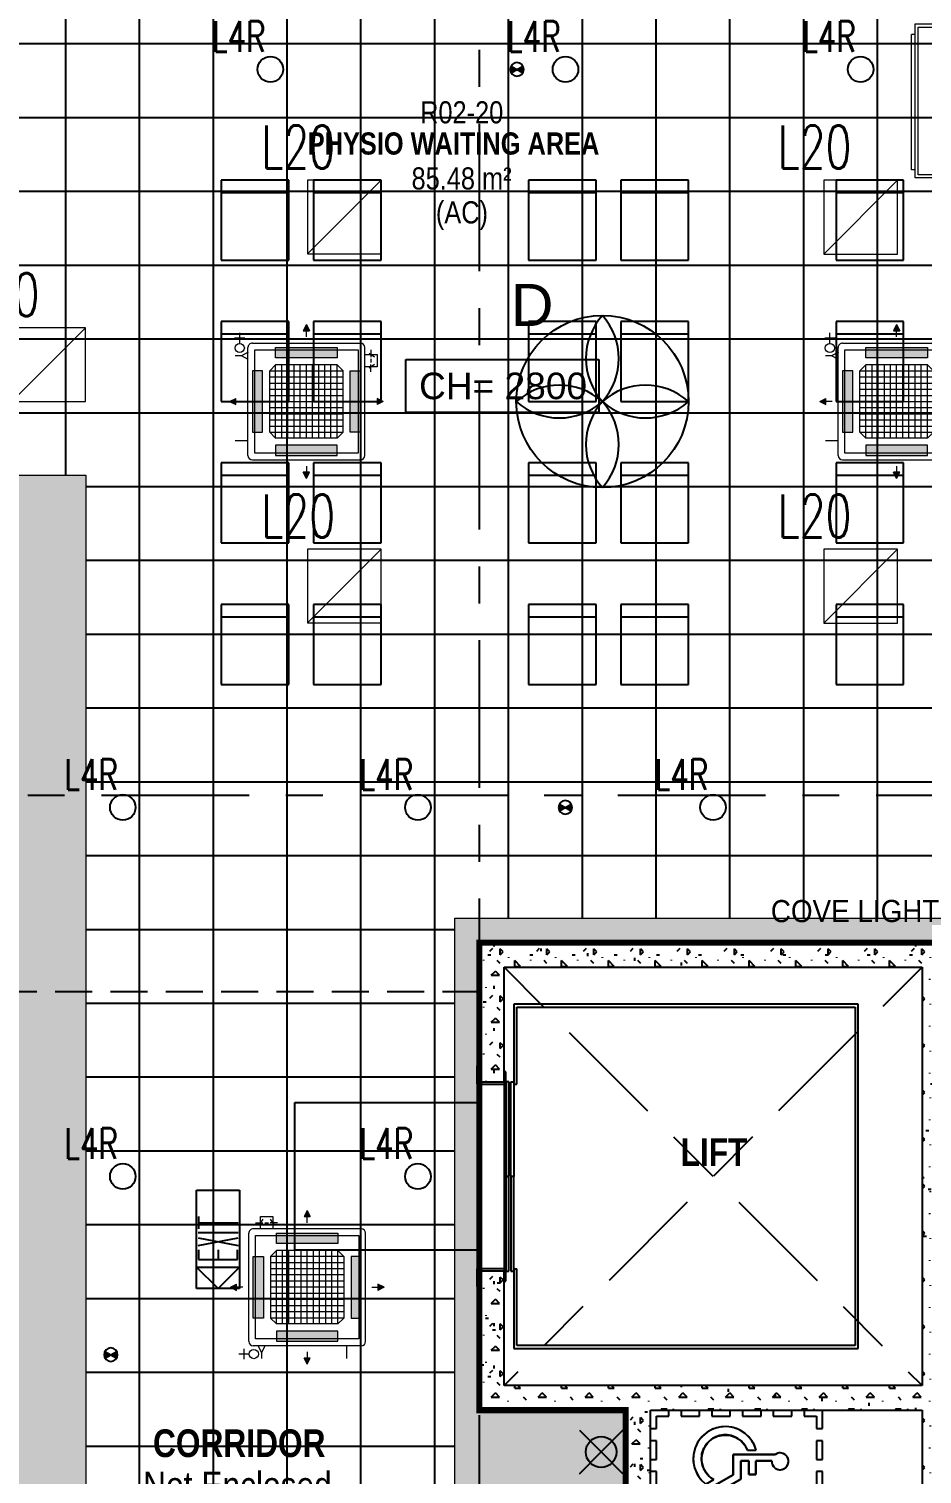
# Model space of a CAD drawing. Header units: millimetres. Extents: x -92759 to 184353, y -15225 to 86714.
# Drawn here: x 75437 to 82701, y 32021 to 43770 of the extents above; entities that cross this region are included whole.
import ezdxf

# ---------------------------------------------------------------- set-up
doc = ezdxf.new("R2010")
doc.units = ezdxf.units.MM
for name, pattern in [('HIDDEN', [0.375, 0.25, -0.125]), ('IDA - Center 2', [1950, 450, -300, 900, -300]), ('IDA - Grid Line', [2100, 1200, -300, 300, -300]), ('IDA - Hidden 2-1', [450, 300, -150])]:
    doc.linetypes.add(name, pattern=pattern)
for name, color, linetype in [('0-1', 9, 'Continuous'), ('0-Motion Sensor', 1, 'Continuous'), ('A-_DETA----_ED', 8, 'Continuous'), ('A-_DETA----_ED-4', 8, 'IDA - Center 2'), ('A-_DOOR----_E', 8, 'Continuous'), ('A-_FLOR----_E', 8, 'Continuous'), ('A-_FURT----_E-1', 8, 'Continuous'), ('A-_GENM----_M', 9, 'Continuous'), ('A-_ROOMNAME_A', 8, 'Continuous'), ('A-_WALL----_E', 8, 'Continuous'), ('A-_WALL----_H-1', 9, 'Continuous'), ('A-PATT-CONC', 8, 'Continuous'), ('E-_LIGT----_E-', 3, 'Continuous'), ('E-FAN----E', 1, 'Continuous'), ('E-legend', 1, 'Continuous'), ('E-LIGHT----E', 1, 'Continuous'), ('HF Text', 7, 'Continuous'), ('M-_SANIFIXR_E', 9, 'Continuous'), ('M-ACMV_FCU', 5, 'Continuous'), ('PDF_M-_ACON----_E-N', 7, 'Continuous')]:
    doc.layers.add(name, color=color, linetype=linetype)
for name, color, linetype, lineweight in [('A--', 134, '500-1-RP', 25), ('HFI 9MM FPB', 94, 'Continuous', 5), ('M-ACMV_CDP', 190, 'DRAIN_PIPE', 25), ('M-ACMV_FCU--PFCU', 86, 'Continuous', 25), ('M-ACMV_FCU-1', 86, 'Continuous', 9), ('M-ACMV_PWR', 1, 'REFRIGERANT', 25), ('M-ACMV_REF_PIPE', 134, '500-1-RP', 25), ('M-ACMV_VCD', 7, 'Continuous', 25)]:
    doc.layers.add(name, color=color, linetype=linetype, lineweight=lineweight)
for name, color, linetype, true_color in [('A-_DETA----_E-1', 7, 'IDA - Hidden 2-1', 0xa5a5a5), ('A-_DETA----_E-4', 9, 'Continuous', 0x808080), ('A-_DETA----_E-6', 7, 'Continuous', 0x969696), ('A-_DETA----_ED-2', 1, 'Continuous', 0xff0000), ('E-_LIGT----_E', 1, 'Continuous', 0xff0000), ('S-_ANOTGRID_E-1', 9, 'IDA - Grid Line', 0x808080)]:
    doc.layers.add(name, color=color, linetype=linetype, true_color=true_color)
doc.styles.add('Arial', font='arial.ttf')
doc.styles.add('Arial Narrow_2', font='ARIALN.TTF', dxfattribs={"height": 225})
doc.styles.add('Arial Narrow_3', font='ARIALN.TTF', dxfattribs={"height": 180})
doc.styles.add('Arial Narrow_B_1', font='ARIALNB.TTF', dxfattribs={"height": 300})
doc.styles.add('Arial Narrow_B_2', font='ARIALNB.TTF', dxfattribs={"height": 180})
doc.styles.add('Arial_4', font='arial.ttf', dxfattribs={"height": 1.8})
doc.styles.add('Simplex', font='simplex_.ttf', dxfattribs={"width": 0.7, "height": 450})
doc.styles.get("Standard").update_dxf_attribs({"font": 'arial.ttf'})
doc.linetypes.add('500-1-RP', pattern='A,0.75,-0.5,0.75,-0.5,0.75,-0.5,0.75,-1.7,["RP",Standard,S=1,R=0,X=-1,Y=-0.5],-1.7', length=7.9)
doc.linetypes.add('DRAIN_PIPE', pattern='A,0.5,-0.2,["D",Standard,S=0.1,R=0,X=-0.1,Y=-0.05],-0.25', length=0.95)
doc.linetypes.add('REFRIGERANT', pattern='A,15,-5.08,["R",Standard,S=2.54,R=0,X=-2.54,Y=-1.27],-5.08', length=25.16)
pattern_1 = [(0, (-11670.95, 40338.3), (381, 381), [47.625, -333.375]), (90, (-11670.95, 40338.3), (-381, 381), [47.625, -333.375]), (135, (-11623.33, 40338.3), (-381.0004, 3e-14), [67.352, -471.463]), (0, (-11623.33, 40552.6), (381, 381), [47.625, -333.375]), (45, (-11599.5, 40528.8), (0, 381.0004), [33.676, -505.139]), (135, (-11599.5, 40528.8), (-381.0004, 3e-14), [33.676, -505.139]), (0, (-11480.45, 40647.85), (381, 381), [67.352, -313.648]), (45, (-11480.45, 40647.85), (0, 381.0004), [47.625, -491.19]), (135, (-11413.1, 40647.85), (-381.0004, 3e-14), [47.625, -491.19]), (90, (-11409, 40433.54), (-381, 381), [47.625, -333.375]), (45, (-11409, 40433.54), (0, 381.0004), [33.676, -505.139]), (135, (-11385.2, 40457.35), (-381.0004, 3e-14), [33.676, -505.139]), (0, (-11623.33, 40433.54), (381, 381), [23.812, -319.087]), (0, (-11337.58, 40528.8), (381, 381), [23.812, -319.087]), (90, (-11456.64, 40576.4), (-381, 381), [23.812, -319.087]), (135, (-11409, 40362.1), (-381.0004, 3e-14), [33.676, -505.139]), (135, (-11575.7, 40624.04), (-381.0004, 3e-14), [33.676, -505.139]), (45, (-11492.36, 40463.3), (0, 381.0004), [33.676, -505.139]), (90, (-11540, 40385.9), (-381, 381), [5.953, -375.047]), (90, (-11522.12, 40546.65), (-381, 381), [5.953, -375.047]), (90, (-11343.53, 40612.13), (-381, 381), [5.953, -375.047]), (90, (-11337.58, 40409.73), (-381, 381), [5.953, -375.047])]

# ---------------------------------------------------------------- blocks, each defined once
blk = doc.blocks.new('IDA - Elevator Door - 1500L X 2100H - 2HR-7473097-BLK8_RHH_2ND STOREY PLAN')
at = {"layer": 'A-_DOOR----_E'}
for p, q in [((1400, 2980), (-1400, 2980)), ((-1400, 2980), (-1400, 180)), ((-1375, 205), (-1375, 2955)), ((-1375, 2955), (1375, 2955)), ((1375, 2955), (1375, 205)), ((1400, 180), (1400, 2980)), ((-1400, 180), (-750, 180)), ((-750, 205), (-1375, 205)), ((-770, 155), (-770, 180)), ((-770, 180), (0, 180)), ((0, 155), (-770, 155)), ((-2, 140), (-770, 140)), ((-770, 140), (-770, 115)), ((-750, 180), (-750, 205)), ((-2, 115), (-2, 140)), ((770, 180), (0, 180)), ((0, 180), (0, 155)), ((0, 155), (770, 155)), ((770, 140), (2, 140)), ((2, 140), (2, 115)), ((750, 180), (750, 205)), ((1375, 205), (750, 205)), ((750, 180), (1400, 180)), ((770, 155), (770, 180)), ((770, 115), (770, 140)), ((-770, 115), (-850, 115)), ((-850, 115), (-850, 105)), ((-750, 105), (-850, 105)), ((-850, 105), (-850, 100)), ((-770, 115), (-2, 115)), ((-750, -115), (-750, 105)), ((-750, 100), (750, 100)), ((2, 115), (-2, 115)), ((2, 115), (770, 115)), ((850, 105), (750, 105)), ((750, 105), (750, -115)), ((850, 115), (770, 115)), ((850, 105), (850, 115)), ((850, 100), (850, 105)), ((-900, -100), (-900, -115)), ((900, -115), (900, -100)), ((-895, -120), (-755, -120)), ((755, -120), (895, -120))]:
    blk.add_line(p, q, dxfattribs=at)
for centre, start, end in [((-895, -115), 180, 270), ((-755, -115), 270, 360), ((755, -115), 180, 270), ((895, -115), 270, 360)]:
    blk.add_arc(centre, 5, start, end, dxfattribs=at)
blk = doc.blocks.new('IDA - Exit Sign - IDA - Exit Sign - Both Side - Left-7572730-BLK8_RHH_2ND STOREY PLAN')
at = {"layer": 'A-_DETA----_ED-2'}
for p, q in [((-164, -115), (-164, -433)), ((-84, -115), (-164, -115)), ((-49, -113), (14, -438)), ((14, -113), (-49, -438)), ((55, -113), (55, -438)), ((185, -115), (85, -115)), ((135, -115), (135, -438)), ((-84, -275), (-164, -275)), ((-164, -433), (-84, -433))]:
    blk.add_line(p, q, dxfattribs=at)
at = {"layer": 'E-_LIGT----_E'}
for p, q in [((-400, -275), (-225, -100)), ((-400, -450), (-400, -100)), ((-400, -100), (400, -100)), ((-225, -100), (-225, -450)), ((400, -100), (400, -450)), ((-225, -450), (-400, -275)), ((400, -450), (-400, -450))]:
    blk.add_line(p, q, dxfattribs=at)
blk = doc.blocks.new('IDA - PWD - IDA - PWD-7851715-BLK8_RHH_2ND STOREY PLAN')
at = {"layer": 'A-_GENM----_M'}
for p, q in [((150, 1400), (0, 1400)), ((150, 1400), (0, 1400)), ((50, 1350), (150, 1350)), ((50, 1250), (50, 1350)), ((50, 1350), (150, 1350)), ((50, 1250), (50, 1350)), ((150, 1350), (150, 1400)), ((150, 1350), (150, 1400)), ((250, 1400), (250, 1350)), ((400, 1400), (250, 1400)), ((400, 1400), (250, 1400)), ((250, 1400), (250, 1350)), ((250, 1350), (400, 1350)), ((250, 1350), (400, 1350)), ((400, 1350), (400, 1400)), ((400, 1350), (400, 1400)), ((500, 1400), (500, 1350)), ((650, 1400), (500, 1400)), ((650, 1400), (500, 1400)), ((500, 1400), (500, 1350)), ((500, 1350), (650, 1350)), ((500, 1350), (650, 1350)), ((650, 1350), (650, 1400)), ((650, 1350), (650, 1400)), ((750, 1400), (750, 1350)), ((900, 1400), (750, 1400)), ((900, 1400), (750, 1400)), ((750, 1400), (750, 1350)), ((750, 1350), (850, 1350)), ((750, 1350), (850, 1350)), ((850, 1350), (850, 1250)), ((850, 1350), (850, 1250)), ((900, 1250), (900, 1400)), ((900, 1250), (900, 1400)), ((0, 1250), (50, 1250)), ((0, 1250), (50, 1250)), ((850, 1250), (900, 1250)), ((850, 1250), (900, 1250)), ((50, 1150), (0, 1150)), ((50, 1150), (0, 1150)), ((50, 1000), (50, 1150)), ((50, 1000), (50, 1150)), ((850, 1150), (850, 1000)), ((900, 1150), (850, 1150)), ((900, 1150), (850, 1150)), ((850, 1150), (850, 1000)), ((900, 1000), (900, 1150)), ((900, 1000), (900, 1150)), ((0, 1000), (50, 1000)), ((0, 1000), (50, 1000)), ((360, 673), (360, 1017)), ((360, 1017), (360, 673)), ((413, 987), (413, 858)), ((413, 858), (413, 987)), ((850, 1000), (900, 1000)), ((850, 1000), (900, 1000)), ((50, 900), (0, 900)), ((50, 900), (0, 900)), ((50, 750), (50, 900)), ((50, 750), (50, 900)), ((324, 790), (324, 861)), ((324, 790), (324, 861)), ((413, 858), (524, 858)), ((524, 858), (413, 858)), ((524, 858), (524, 802)), ((524, 802), (524, 858)), ((850, 900), (850, 750)), ((900, 900), (850, 900)), ((900, 900), (850, 900)), ((850, 900), (850, 750)), ((900, 750), (900, 900)), ((900, 750), (900, 900)), ((0, 750), (50, 750)), ((0, 750), (50, 750)), ((413, 802), (413, 735)), ((524, 802), (413, 802)), ((413, 735), (413, 802)), ((413, 802), (524, 802)), ((413, 735), (561, 735)), ((561, 735), (413, 735)), ((561, 735), (680, 528)), ((680, 528), (561, 735)), ((850, 750), (900, 750)), ((850, 750), (900, 750)), ((50, 650), (0, 650)), ((50, 650), (0, 650)), ((50, 500), (50, 650)), ((50, 500), (50, 650)), ((525, 673), (360, 673)), ((360, 673), (525, 673)), ((657, 445), (525, 673)), ((525, 673), (657, 445)), ((850, 650), (850, 500)), ((900, 650), (850, 650)), ((900, 650), (850, 650)), ((850, 650), (850, 500)), ((900, 500), (900, 650)), ((900, 500), (900, 650)), ((0, 500), (50, 500)), ((0, 500), (50, 500)), ((602, 451), (565, 516)), ((602, 451), (565, 516)), ((750, 499), (657, 445)), ((657, 445), (750, 499)), ((680, 528), (720, 552)), ((720, 552), (680, 528)), ((720, 552), (750, 499)), ((750, 499), (720, 552)), ((850, 500), (900, 500)), ((850, 500), (900, 500)), ((50, 400), (0, 400)), ((50, 400), (0, 400)), ((50, 250), (50, 400)), ((50, 250), (50, 400)), ((850, 400), (850, 250)), ((900, 400), (850, 400)), ((900, 400), (850, 400)), ((850, 400), (850, 250)), ((900, 250), (900, 400)), ((900, 250), (900, 400)), ((0, 250), (50, 250)), ((0, 250), (50, 250)), ((850, 250), (900, 250)), ((850, 250), (900, 250)), ((50, 150), (0, 150)), ((50, 150), (0, 150)), ((50, 50), (50, 150)), ((50, 50), (50, 150)), ((850, 150), (850, 50)), ((900, 150), (850, 150)), ((900, 150), (850, 150)), ((850, 150), (850, 50)), ((900, 0), (900, 150)), ((900, 0), (900, 150)), ((150, 50), (50, 50)), ((150, 50), (50, 50)), ((150, 0), (150, 50)), ((150, 0), (150, 50)), ((250, 50), (250, 0)), ((400, 50), (250, 50)), ((400, 50), (250, 50)), ((250, 50), (250, 0)), ((400, 0), (400, 50)), ((400, 0), (400, 50)), ((500, 50), (500, 0)), ((650, 50), (500, 50)), ((650, 50), (500, 50)), ((500, 50), (500, 0)), ((650, 0), (650, 50)), ((650, 0), (650, 50)), ((750, 50), (750, 0)), ((850, 50), (750, 50)), ((850, 50), (750, 50)), ((750, 50), (750, 0))]:
    blk.add_line(p, q, dxfattribs=at)
at = {"layer": 'A-_GENM----_M', "flags": 128}
for points in [[(413, 987), (431, 989), (447, 995), (461, 1004), (473, 1017), (480, 1033), (484, 1050), (483, 1067), (478, 1084), (469, 1098), (456, 1110), (441, 1119), (424, 1123), (407, 1123), (390, 1118), (375, 1110), (363, 1098), (354, 1083), (349, 1066), (348, 1049), (352, 1032), (360, 1017)], [(324, 861), (273, 841), (228, 810), (190, 771), (161, 724), (142, 673), (134, 619), (138, 564), (153, 511), (179, 463), (214, 421), (258, 387), (307, 364), (360, 351), (415, 349), (469, 359), (520, 380), (565, 411), (602, 451)], [(565, 516), (536, 476), (497, 445), (452, 424), (404, 416), (354, 420), (308, 436), (267, 464), (234, 501), (212, 545), (202, 594), (204, 643), (219, 690), (245, 732), (281, 766), (324, 790)]]:
    blk.add_lwpolyline(points, dxfattribs=at)
at = {"layer": 'A-_GENM----_M'}
for centre, major_axis, start_param, end_param in [((416, 1055), (68.2, 0), 4.672182, 10.027112), ((395, 610), (261, 0), 1.844878, 5.631019), ((395, 610), (194, 0), 1.943578, 5.780313)]:
    blk.add_ellipse(centre, major_axis=major_axis, ratio=1, start_param=start_param, end_param=end_param, dxfattribs=at)
blk = doc.blocks.new('IDA- Fire Extinguisher1 - 3kg AB-8814941-BLK8_RHH_2ND STOREY PLAN')
at = {"layer": 'A-_DETA----_ED-2'}
for p in [(-227, 377), (127, 377), (-227, 23), (127, 23)]:
    blk.add_line(p, (-50, 200), dxfattribs=at)
blk.add_circle((-50, 200), 125, dxfattribs=at)
blk = doc.blocks.new('IDA - 2D Void - Line Type_IDA - Center 2-8742189-BLK8_RHH_2ND STOREY PLAN')
at = {"layer": 'A-_DETA----_ED-4'}
for p, q in [((3400, 3400), (0, 0)), ((0, 3400), (3400, 0))]:
    blk.add_line(p, q, dxfattribs=at)
blk = doc.blocks.new('1599_FURN_RHH_BLK8 _NEW__2ND STY_dwg-10261561-BLK8_RHH_2ND STOREY PLAN')
at = {"layer": 'A-_DETA----_E-6'}
for p, q in [((-13299.8, -36800.1), (-13299.8, -37450.1)), ((-12749.8, -36800.1), (-13299.8, -36800.1)), ((-12749.8, -37450.1), (-12749.8, -36800.1)), ((-12549.8, -36800.1), (-12549.8, -37450.1)), ((-11999.8, -36800.1), (-12549.8, -36800.1)), ((-11999.8, -37450.1), (-11999.8, -36800.1)), ((-10799.8, -36800.1), (-10799.8, -37450.1)), ((-10249.8, -36800.1), (-10799.8, -36800.1)), ((-10249.8, -37450.1), (-10249.8, -36800.1)), ((-10049.8, -36800.1), (-10049.8, -37450.1)), ((-9499.8, -36800.1), (-10049.8, -36800.1)), ((-9499.8, -37450.1), (-9499.8, -36800.1)), ((-8299.8, -36800.1), (-8299.8, -37450.1)), ((-7749.8, -36800.1), (-8299.8, -36800.1)), ((-7749.8, -37450.1), (-7749.8, -36800.1)), ((-13299.8, -36900.1), (-12749.8, -36900.1)), ((-12549.8, -36900.1), (-11999.8, -36900.1)), ((-10799.8, -36900.1), (-10249.8, -36900.1)), ((-10049.8, -36900.1), (-9499.8, -36900.1)), ((-8299.8, -36900.1), (-7749.8, -36900.1)), ((-13299.8, -37450.1), (-12749.8, -37450.1)), ((-12549.8, -37450.1), (-11999.8, -37450.1)), ((-10799.8, -37450.1), (-10249.8, -37450.1)), ((-10049.8, -37450.1), (-9499.8, -37450.1)), ((-8299.8, -37450.1), (-7749.8, -37450.1)), ((-13299.8, -37950.1), (-13299.8, -38600.1)), ((-12749.8, -37950.1), (-13299.8, -37950.1)), ((-13299.8, -38050.1), (-12749.8, -38050.1)), ((-12749.8, -38600.1), (-12749.8, -37950.1)), ((-12549.8, -37950.1), (-12549.8, -38600.1)), ((-11999.8, -37950.1), (-12549.8, -37950.1)), ((-12549.8, -38050.1), (-11999.8, -38050.1)), ((-11999.8, -38600.1), (-11999.8, -37950.1)), ((-10799.8, -37950.1), (-10799.8, -38600.1)), ((-10249.8, -37950.1), (-10799.8, -37950.1)), ((-10799.8, -38050.1), (-10249.8, -38050.1)), ((-10249.8, -38600.1), (-10249.8, -37950.1)), ((-10049.8, -37950.1), (-10049.8, -38600.1)), ((-9499.8, -37950.1), (-10049.8, -37950.1)), ((-10049.8, -38050.1), (-9499.8, -38050.1)), ((-9499.8, -38600.1), (-9499.8, -37950.1)), ((-8299.8, -37950.1), (-8299.8, -38600.1)), ((-7749.8, -37950.1), (-8299.8, -37950.1)), ((-8299.8, -38050.1), (-7749.8, -38050.1)), ((-7749.8, -38600.1), (-7749.8, -37950.1)), ((-13299.8, -38600.1), (-12749.8, -38600.1)), ((-12549.8, -38600.1), (-11999.8, -38600.1)), ((-10799.8, -38600.1), (-10249.8, -38600.1)), ((-10049.8, -38600.1), (-9499.8, -38600.1)), ((-8299.8, -38600.1), (-7749.8, -38600.1)), ((-13299.8, -39100.1), (-13299.8, -39750.1)), ((-12749.8, -39100.1), (-13299.8, -39100.1)), ((-12749.8, -39750.1), (-12749.8, -39100.1)), ((-12549.8, -39100.1), (-12549.8, -39750.1)), ((-11999.8, -39100.1), (-12549.8, -39100.1)), ((-11999.8, -39750.1), (-11999.8, -39100.1)), ((-10799.8, -39100.1), (-10799.8, -39750.1)), ((-10249.8, -39100.1), (-10799.8, -39100.1)), ((-10249.8, -39750.1), (-10249.8, -39100.1)), ((-10049.8, -39100.1), (-10049.8, -39750.1)), ((-9499.8, -39100.1), (-10049.8, -39100.1)), ((-9499.8, -39750.1), (-9499.8, -39100.1)), ((-8299.8, -39100.1), (-8299.8, -39750.1)), ((-7749.8, -39100.1), (-8299.8, -39100.1)), ((-7749.8, -39750.1), (-7749.8, -39100.1)), ((-13299.8, -39200.1), (-12749.8, -39200.1)), ((-12549.8, -39200.1), (-11999.8, -39200.1)), ((-10799.8, -39200.1), (-10249.8, -39200.1)), ((-10049.8, -39200.1), (-9499.8, -39200.1)), ((-8299.8, -39200.1), (-7749.8, -39200.1)), ((-13299.8, -39750.1), (-12749.8, -39750.1)), ((-12549.8, -39750.1), (-11999.8, -39750.1)), ((-10799.8, -39750.1), (-10249.8, -39750.1)), ((-10049.8, -39750.1), (-9499.8, -39750.1)), ((-8299.8, -39750.1), (-7749.8, -39750.1)), ((-13299.8, -40250.1), (-13299.8, -40900.1)), ((-12749.8, -40250.1), (-13299.8, -40250.1)), ((-12749.8, -40900.1), (-12749.8, -40250.1)), ((-12549.8, -40250.1), (-12549.8, -40900.1)), ((-11999.8, -40250.1), (-12549.8, -40250.1)), ((-11999.8, -40900.1), (-11999.8, -40250.1)), ((-10799.8, -40250.1), (-10799.8, -40900.1)), ((-10249.8, -40250.1), (-10799.8, -40250.1)), ((-10249.8, -40900.1), (-10249.8, -40250.1)), ((-10049.8, -40250.1), (-10049.8, -40900.1)), ((-9499.8, -40250.1), (-10049.8, -40250.1)), ((-9499.8, -40900.1), (-9499.8, -40250.1)), ((-8299.8, -40250.1), (-8299.8, -40900.1)), ((-7749.8, -40250.1), (-8299.8, -40250.1)), ((-7749.8, -40900.1), (-7749.8, -40250.1)), ((-13299.8, -40350.1), (-12749.8, -40350.1)), ((-12549.8, -40350.1), (-11999.8, -40350.1)), ((-10799.8, -40350.1), (-10249.8, -40350.1)), ((-10049.8, -40350.1), (-9499.8, -40350.1)), ((-8299.8, -40350.1), (-7749.8, -40350.1)), ((-13299.8, -40900.1), (-12749.8, -40900.1)), ((-12549.8, -40900.1), (-11999.8, -40900.1)), ((-10799.8, -40900.1), (-10249.8, -40900.1)), ((-10049.8, -40900.1), (-9499.8, -40900.1)), ((-8299.8, -40900.1), (-7749.8, -40900.1))]:
    blk.add_line(p, q, dxfattribs=at)
blk = doc.blocks.new('A$C3019c3af')
at = {"layer": 'A-_WALL----_H-1'}
h = blk.add_hatch(dxfattribs=at)
h.set_pattern_fill('FP_9', color=256, style=0, pattern_type=2)
h.set_pattern_definition(pattern_1)
h.paths.add_polyline_path([(-3600, 3400), (200, 3400), (200, 3600), (-3600, 3600)])
h = blk.add_hatch(dxfattribs=at)
h.set_pattern_fill('FP_9', color=256, style=0, pattern_type=2)
h.set_pattern_definition(pattern_1)
h.paths.add_polyline_path([(-3400, 0), (-3400, 930), (-3600, 930), (-3600, 0), (-3500, 0)])
h.paths.add_polyline_path([(-3400, 2470), (-3400, 3400), (-3600, 3400), (-3600, 2470), (-3500, 2470)])
h = blk.add_hatch(dxfattribs=at)
h.set_pattern_fill('FP_9', color=256, style=0, pattern_type=2)
h.set_pattern_definition(pattern_1)
h.paths.add_polyline_path([(0, -200), (200, -200), (200, 3400), (0, 3400), (0, 0)])
h = blk.add_hatch(dxfattribs=at)
h.set_pattern_fill('FP_9', color=256, style=0, pattern_type=2)
h.set_pattern_definition(pattern_1)
h.paths.add_polyline_path([(0, -200), (0, 0), (-3600, 0), (-3600, -200), (-997.2, -200)])
h = blk.add_hatch(dxfattribs=at)
h.set_pattern_fill('FP_9', color=256, style=0, pattern_type=2)
h.set_pattern_definition(pattern_1)
h.paths.add_polyline_path([(-2410, -5100), (-2210, -5100), (-2210, -5000), (-2410, -5000)])
h.paths.add_polyline_path([(-2210, -3400), (-2210, -200), (-2410, -200), (-2410, -3400), (-2310, -3400)])
h = blk.add_hatch(dxfattribs=at)
h.set_pattern_fill('FP_9', color=256, style=0, pattern_type=2)
h.set_pattern_definition(pattern_1)
h.paths.add_polyline_path([(191.7, -720), (200, -720), (200, -200), (0, -200), (0, -720)])
h = blk.add_hatch(dxfattribs=at)
h.set_pattern_fill('FP_9', color=256, style=0, pattern_type=2)
h.set_pattern_definition(pattern_1)
h.paths.add_polyline_path([(7400, -920), (7400, -720), (0, -720), (0, -920), (7324.6, -920)])
at = {"layer": 'A-_DETA----_E-1'}
blk.add_line((-3600, 3200), (-7500, 3200), dxfattribs=at)
at = {"layer": 'A-_DETA----_E-4'}
for p, q in [((-5100, 1100), (-5100, 2300)), ((-5100, 2300), (-3600, 2300)), ((-3600, 2300), (-3600, 1100)), ((-3600, 1100), (-5100, 1100))]:
    blk.add_line(p, q, dxfattribs=at)
at = {"layer": 'A-_FLOR----_E'}
blk.add_line((-3600, 950), (-3600, 2450), dxfattribs=at)
at = {"layer": 'A-_WALL----_E'}
for p, q in [((200, 3600), (-3600, 3600)), ((-3600, 3600), (-3600, 2470)), ((-3400, 3400), (0, 3400)), ((-3400, 2470), (-3400, 3400)), ((0, 3400), (0, 0)), ((-3600, 2470), (-3400, 2470)), ((-3600, 950), (-3600, 2450)), ((-3400, 2450), (-3400, 950)), ((-3400, 930), (-3600, 930)), ((-3600, 930), (-3600, -200)), ((-3400, 0), (-3400, 930)), ((0, 0), (-3400, 0)), ((-3600, -200), (-2410, -200)), ((-2410, -200), (-2410, -3400)), ((-2210, -200), (0, -200)), ((-2210, -3400), (-2210, -200)), ((0, -200), (0, -920))]:
    blk.add_line(p, q, dxfattribs=at)
at = {"layer": 'S-_ANOTGRID_E-1'}
for p, q in [((-3600, -20341.4), (-3600, 52351.8)), ((-38173.1, 4800), (13784.7, 4800))]:
    blk.add_line(p, q, dxfattribs=at)
at = {"layer": 'A-_DETA----_ED'}
blk.add_blockref('IDA - 2D Void - Line Type_IDA - Center 2-8742189-BLK8_RHH_2ND STOREY PLAN', (-3400, 0), dxfattribs=at)
at = {"layer": 'A-_DOOR----_E', "rotation": 270}
blk.add_blockref('IDA - Elevator Door - 1500L X 2100H - 2HR-7473097-BLK8_RHH_2ND STOREY PLAN', (-3500, 1700), dxfattribs=at)
at = {"layer": 'A-_FURT----_E-1'}
for name, p, rotation in [('IDA - Exit Sign - IDA - Exit Sign - Both Side - Left-7572730-BLK8_RHH_2ND STOREY PLAN', (-6000, 1188.3), 89.9999999999976), ('IDA- Fire Extinguisher1 - 3kg AB-8814941-BLK8_RHH_2ND STOREY PLAN', (-2410, -490), 89.99999999999915)]:
    blk.add_blockref(name, p, dxfattribs=dict(at, rotation=rotation))
at = {"layer": 'A-_GENM----_M', "rotation": 269.9999999999997}
blk.add_blockref('IDA - PWD - IDA - PWD-7851715-BLK8_RHH_2ND STOREY PLAN', (-2210, -200), dxfattribs=at)
at = {"layer": 'M-_SANIFIXR_E'}
blk.add_blockref('1599_FURN_RHH_BLK8 _NEW__2ND STY_dwg-10261561-BLK8_RHH_2ND STOREY PLAN', (7599.8, 46600.1), dxfattribs=at)
at = {"layer": 'A-_ROOMNAME_A', "attachment_point": 1}
for s, insert, char_height, width, style in [('R02-20', (-4082.1, 10440.9), 180, 853.797, 'Arial Narrow_2'), ('PHYSIO WAITING AREA', (-4995.6, 10187.4), 180, 3066.455, 'Arial Narrow_B_1'), ('85.48 m²', (-4151.8, 9903.4), 180, 1022.152, 'Arial Narrow_2'), ('(AC)', (-3953.8, 9627.7), 180, 541.139, 'Arial Narrow_2'), ('LIFT', (-1964.1, 2011), 225, 661.392, 'Arial Narrow_B_2'), ('CORRIDOR', (-6254.6, -356.3), 225, 1707.594, 'Arial Narrow_B_2'), ('Not Enclosed', (-6334.1, -700.4), 225, 1899.999, 'Arial Narrow_3')]:
    blk.add_mtext(s, dxfattribs=dict(at, insert=insert, char_height=char_height, width=width, style=style))
blk = doc.blocks.new('RCP_B8L2')
at = {"layer": 'A-PATT-CONC'}
h = blk.add_hatch(dxfattribs=at)
h.set_pattern_fill('ANSI37', color=256, scale=189, angle=45)
h.set_pattern_definition([(90, (-367718.07, -175977.3), (-600.075, 0), []), (180, (-367718.07, -175977.3), (-6e-14, -600.075), [])])
h.paths.add_polyline_path([(-376718.1, -196977.3), (-373718.1, -196977.3), (-373718.1, -187977.3), (-373718.1, -187977.3), (-373718.1, -183777.3), (-367718.1, -183777.3), (-367718.1, -175977.3), (-399518.1, -175977.3), (-399518.1, -180177.3), (-376718.1, -180177.3)])
at = {"layer": 'HFI 9MM FPB'}
h = blk.add_hatch(dxfattribs=at)
h.set_pattern_fill('ANSI33', color=256, scale=50)
h.set_pattern_definition([(45, (-381589.02, -647239), (-224.5064, 224.5064), []), (45, (-381364.5, -647239), (-224.5064, 224.5064), [158.75, -79.375])])
h.paths.add_polyline_path([(-397818.1, -145727.3), (-400118.1, -145727.3), (-400118.1, -175677.3), (-397818.1, -175677.3), (-397818.1, -149677.3), (-369818.1, -149677.3), (-369818.1, -175677.3), (-400118.1, -175677.3), (-400118.1, -180477.3), (-377418.1, -180477.3), (-377418.1, -194177.3), (-377868.1, -194177.3), (-377868.1, -197377.3), (-373818.1, -197377.3), (-373818.1, -196977.3), (-373218.1, -196977.3), (-373218.1, -197377.3), (-372328.1, -197377.3), (-372328.1, -187777.3), (-373518.1, -187777.3), (-373518.1, -183977.3), (-369718.1, -183977.3), (-369718.1, -184377.3), (-367302.1, -184377.3), (-367302.1, -183227.3), (-367418.1, -183227.3), (-367418.1, -174577.3), (-365018.1, -174577.3), (-365018.1, -174045.3), (-364918.1, -174045.3), (-364918.1, -173009.3), (-365018.1, -173009.3), (-365018.1, -172877.3), (-367418.1, -172877.3), (-367418.1, -161227.3), (-365818.1, -161227.3), (-365818.1, -161927.3), (-362518.1, -161927.3), (-362518.1, -160193), (-362518.1, -159277.3), (-362718.1, -159277.3), (-362718.1, -157677.3), (-364168.1, -157677.3), (-364168.1, -158127.3), (-364455.6, -158127.3), (-365318.1, -158127.3), (-365318.1, -158827.3), (-366818.1, -158827.3), (-366818.1, -159277.3), (-367418.1, -159277.3), (-367418.1, -145307.3), (-369018.1, -145307.3), (-369018.1, -145557.3), (-369818.1, -145557.3), (-369818.1, -147877.3), (-377418.1, -147877.3), (-377418.1, -145557.7), (-379668.1, -145557.7), (-379668.1, -147877.3), (-394868.1, -147877.3), (-394868.1, -146527.3), (-397818.1, -146527.3)])
h.paths.add_polyline_path([(-399868.1, -146002.3), (-398068.1, -146002.3), (-398068.1, -175402.3), (-399868.1, -175402.3)], flags=16)
h.paths.add_polyline_path([(-379218.1, -147877.3), (-379218.1, -146077.3), (-378018.1, -146077.3), (-378018.1, -147877.3), (-369818.1, -147877.3), (-369818.1, -149677.3), (-397818.1, -149677.3), (-397818.1, -147877.3), (-397818.1, -146677.3), (-396618.1, -146677.3), (-395418.1, -146677.3), (-395418.1, -147877.3)], flags=16)
h.paths.add_polyline_path([(-369518.1, -175677.3), (-367718.1, -175677.3), (-367718.1, -145677.3), (-369518.1, -145677.3)], flags=16)
h.paths.add_polyline_path([(-366468.1, -159177.3), (-366468.1, -160977.3), (-365268.1, -160977.3), (-365268.1, -161577.3), (-362868.1, -161577.3), (-362868.1, -159177.3)], flags=16)
h.paths.add_polyline_path([(-376718.1, -196977.3), (-373718.1, -196977.3), (-373718.1, -187977.3), (-373718.1, -187977.3), (-373718.1, -183777.3), (-367718.1, -183777.3), (-367718.1, -175977.3), (-399518.1, -175977.3), (-399518.1, -180177.3), (-376718.1, -180177.3)], flags=16)
for points in [[(-400118.1, -175677.3), (-400118.1, -180477.3), (-377418.1, -180477.3), (-377418.1, -194177.3), (-377868.1, -194177.3), (-377868.1, -197377.3), (-373818.1, -197377.3), (-373818.1, -196977.3), (-373218.1, -196977.3), (-373218.1, -197377.3), (-372328.1, -197377.3), (-372328.1, -187777.3), (-373518.1, -187777.3), (-373518.1, -183977.3), (-369718.1, -183977.3), (-369718.1, -184377.3), (-367302.1, -184377.3), (-367302.1, -183227.3), (-367418.1, -183227.3), (-367418.1, -174577.3)], [(-376718.1, -196977.3), (-373718.1, -196977.3), (-373718.1, -187977.3), (-373718.1, -187977.3), (-373718.1, -183777.3), (-367718.1, -183777.3), (-367718.1, -175977.3), (-399518.1, -175977.3), (-399518.1, -180177.3), (-376718.1, -180177.3), (-376718.1, -196977.3)]]:
    blk.add_lwpolyline(points, dxfattribs=at)
at = {"layer": 'HF Text', "insert": (-374008.8, -179343.3), "char_height": 215.85, "width": 1353.585, "attachment_point": 1, "style": 'Arial_4', "bg_fill": 16, "box_fill_scale": 1.5, "bg_fill_color": 256, "bg_fill_transparency": 0}
blk.add_mtext('CH= 2800', dxfattribs=at)
blk = doc.blocks.new('DC FAN')
at = {"layer": 'E-FAN----E', "color": 1}
blk.add_circle((-15, 11), 700, dxfattribs=at)
for centre, start, end in [((374, 361), 138.0283, 221.9717), ((-404, 361), 318.0283, 41.9717), ((-365, -379), 48.0283, 131.9717), ((335, -379), 48.0283, 131.9717), ((-365, 400), 228.0283, 311.9717), ((374, -339), 138.0283, 221.9717), ((-404, -339), 318.0283, 41.9717), ((335, 400), 228.0283, 311.9717)]:
    blk.add_arc(centre, 523, start, end, dxfattribs=at)
at = {"layer": 'E-FAN----E', "color": 1, "style": 'Arial'}
blk.add_text('D', height=342, dxfattribs=at).set_placement((-758, 625))
blk = doc.blocks.new('L20')
at = {"layer": 'E-LIGHT----E', "lineweight": 5}
blk.add_line((-300, -300), (300, 300), dxfattribs=at)
blk.add_lwpolyline([(-300, -300), (300, -300), (300, 300), (-300, 300)], close=True, dxfattribs=at)
at = {"layer": 'E-LIGHT----E', "lineweight": 5, "style": 'Simplex', "width": 0.7}
blk.add_text('L20', height=350, dxfattribs=at).set_placement((-674, 394))
blk = doc.blocks.new('A$C020d881d')
at = {"layer": 'E-legend', "lineweight": 25}
blk.add_circle((819, 172), 104, dxfattribs=at)
at = {"layer": 'E-legend', "lineweight": 25, "style": 'Simplex', "width": 0.7}
blk.add_text('L4R', height=250, dxfattribs=at).set_placement((345, 314))
blk = doc.blocks.new('Motion Sensor')
at = {"layer": 'E-legend', "lineweight": 25}
h = blk.add_hatch(color=256, dxfattribs=at)
h.dxf.hatch_style = 1
h.paths.add_polyline_path([(10021, -17122), (9973, -17094, 0.131652), (9966, -17122, 0.131652), (9973, -17149)])
h = blk.add_hatch(color=256, dxfattribs=at)
h.dxf.hatch_style = 1
h.paths.add_polyline_path([(10069, -17094), (10021, -17122), (10069, -17149, 0.131652), (10076, -17122, 0.131652)])
for p, q in [((9973, -17094), (10069, -17149)), ((9973, -17149), (10069, -17094))]:
    blk.add_line(p, q, dxfattribs=at)
blk.add_circle((10021, -17122), 55, dxfattribs=at)
blk = doc.blocks.new('EL_B8_L2_R4')
at = {"color": 6, "linetype": 'HIDDEN', "ltscale": 20, "const_width": 50}
blk.add_lwpolyline([(-7500, -27300), (-7500, -34700), (-37800, -34700), (-37800, -39445), (-37800, -39500), (-15100, -39500), (-15100, -56400), (-11500, -56400), (-11500, -56000), (-10900, -56000), (-10900, -56400), (-10010, -56400), (-10010, -46800), (-11200, -46800), (-11200, -43000), (-7400, -43000), (-7400, -43400), (-5100, -43400), (-5100, -33600), (-2700, -33600), (-2713, -31900), (-5100, -31900), (-5100, -27300), (-7500, -27300)], dxfattribs=at)
at = {"layer": '0-Motion Sensor', "xscale": -1, "rotation": 180}
for p in [(-20916, -53022), (-20523, -59022), (-24218, -63471)]:
    blk.add_blockref('Motion Sensor', p, dxfattribs=at)
at = {"layer": 'E-_LIGT----_E-', "ltscale": 0.5}
for p in [(-13719, -36072), (-11319, -36072), (-8919, -36072), (-14919, -42072), (-12519, -42072), (-10119, -42072), (-14919, -45072), (-12519, -45072)]:
    blk.add_blockref('A$C020d881d', p, dxfattribs=at)
at = {"layer": 'E-FAN----E', "color": 1, "linetype": 'Continuous'}
blk.add_blockref('DC FAN', (-10185, -38611), dxfattribs=at)
at = {"layer": 'E-legend', "color": 0}
for p in [(-12299, -37100), (-8100, -37101), (-14703, -38300), (-12299, -40100), (-8100, -40101)]:
    blk.add_blockref('L20', p, dxfattribs=at)
at = {"color": 6, "linetype": 'HIDDEN', "ltscale": 40, "style": 'Arial', "width": 0.9}
blk.add_text('COVE LIGHT', height=180, rotation=0.0627, dxfattribs=at).set_placement((-8830, -42833))
blk = doc.blocks.new('A$Ca8a76259')
at = {"layer": 'M-ACMV_FCU', "lineweight": 0}
h = blk.add_hatch(color=256, dxfattribs=at)
h.dxf.hatch_style = 1
h.paths.add_polyline_path([(0, 625), (-25, 575), (25, 575)])
h = blk.add_hatch(color=256, dxfattribs=at)
h.dxf.hatch_style = 1
h.paths.add_polyline_path([(250, 356), (250, 439), (-250, 439), (-250, 356)])
h.paths.add_polyline_path([(356, -250), (439, -250), (439, 250), (356, 250)])
h.paths.add_polyline_path([(-356, 250), (-439, 250), (-439, -250), (-356, -250)])
h.paths.add_polyline_path([(-250, -356), (-250, -439), (250, -439), (250, -356)])
h = blk.add_hatch(color=256, dxfattribs=at)
h.dxf.hatch_style = 1
h.paths.add_polyline_path([(-625, 0), (-575, -25), (-575, 25)])
h = blk.add_hatch(color=256, dxfattribs=at)
h.dxf.hatch_style = 1
h.paths.add_polyline_path([(625, 0), (575, 25), (575, -25)])
h = blk.add_hatch(color=256, dxfattribs=at)
h.dxf.hatch_style = 1
h.paths.add_polyline_path([(0, -625), (25, -575), (-25, -575)])
for p, q in [((0, 625), (-25, 575)), ((0, 625), (25, 575)), ((439, 475), (-439, 475)), ((-25, 575), (25, 575)), ((0, 525), (0, 575)), ((439, 475), (439, 475)), ((-475, 439), (-475, -439)), ((475, 439), (475, 439)), ((475, 439), (475, -439)), ((-298.5, 250), (-250, 298.5)), ((-298.5, 250), (-298.5, -250)), ((298.5, 250), (-298.5, 250)), ((-250, 298.5), (250, 298.5)), ((-250, 298.5), (-250, -298.5)), ((-200, 298.5), (-200, -298.5)), ((-150, 298.5), (-150, -298.5)), ((-100, 298.5), (-100, -298.5)), ((-50, 298.5), (-50, -298.5)), ((0, 298.5), (0, -298.5)), ((50, 298.5), (50, -298.5)), ((100, 298.5), (100, -298.5)), ((150, 298.5), (150, -298.5)), ((200, 298.5), (200, -298.5)), ((250, 298.5), (298.5, 250)), ((250, 298.5), (250, -298.5)), ((298.5, 250), (298.5, -250)), ((298.5, 200), (-298.5, 200)), ((298.5, 150), (-298.5, 150)), ((-625, 0), (-575, 25)), ((-625, 0), (-575, -25)), ((-575, -25), (-575, 25)), ((-525, 0), (-575, 0)), ((298.5, 100), (-298.5, 100)), ((298.5, 50), (-298.5, 50)), ((298.5, 0), (-298.5, 0)), ((525, 0), (575, 0)), ((575, 25), (575, -25)), ((625, 0), (575, 25)), ((625, 0), (575, -25)), ((298.5, -50), (-298.5, -50)), ((298.5, -100), (-298.5, -100)), ((298.5, -150), (-298.5, -150)), ((298.5, -200), (-298.5, -200)), ((-250, -298.5), (-298.5, -250)), ((298.5, -250), (-298.5, -250)), ((-250, -298.5), (250, -298.5)), ((250, -298.5), (298.5, -250)), ((439, -475), (-439, -475)), ((25, -575), (-25, -575)), ((0, -625), (-25, -575)), ((0, -525), (0, -575)), ((0, -625), (25, -575))]:
    blk.add_line(p, q, dxfattribs=at)
for points in [[(420, 420), (420, -420), (-420, -420), (-420, 420)], [(-250, 356), (250, 356), (250, 439), (-250, 439)], [(-356, 250), (-356, -250), (-439, -250), (-439, 250)], [(356, 250), (356, -250), (439, -250), (439, 250)], [(-250, -356), (250, -356), (250, -439), (-250, -439)]]:
    blk.add_lwpolyline(points, close=True, dxfattribs=at)
for centre, start, end in [((-439, 439), 90, 180), ((439, 439), 0, 90), ((-439, -439), 180, 270), ((439, -439), 270, 0)]:
    blk.add_arc(centre, 36, start, end, dxfattribs=at)
blk = doc.blocks.new('SSO')
at = {"layer": 'M-ACMV_PWR', "linetype": 'ByBlock', "lineweight": 5}
for p, q in [((1064770, 20778), (1064770, 20878)), ((1064820, 20828), (1064720, 20828))]:
    blk.add_line(p, q, dxfattribs=at)
blk.add_circle((1064770, 20734), 44.6, dxfattribs=at)
blk.add_circle((1064770, 20734), 44.6, dxfattribs=at)
blk = doc.blocks.new('A$C81577ca4')
at = {"layer": 'A--', "lineweight": 0, "ltscale": 0.75}
for p, q in [((19, -95), (-36, -125)), ((-36, -125), (-86, -125)), ((19, -155), (-36, -125))]:
    blk.add_line(p, q, dxfattribs=at)
blk = doc.blocks.new('A$C49267d6b')
at = {"layer": 'PDF_M-_ACON----_E-N', "lineweight": 0}
for p, q in [((-25.4, 76.2), (12.7, 101.6)), ((0, 127), (0, 76.2)), ((-25.4, 25.4), (12.7, 0)), ((0, 63.5), (0, 38.1)), ((0, -25.4), (0, 25.4))]:
    blk.add_line(p, q, dxfattribs=at)
blk = doc.blocks.new('FCU -1')
at = {"layer": 'M-ACMV_CDP', "lineweight": 5}
blk.add_line((378827, -51081), (378827, -51186), dxfattribs=at)
at = {"layer": 'M-ACMV_VCD', "lineweight": 5}
blk.add_lwpolyline([(378127, -50132), (378127, -50032), (378227, -50032), (378227, -50132)], close=True, dxfattribs=at)
at = {"layer": 'M-ACMV_FCU', "lineweight": 5, "rotation": 270}
blk.add_blockref('A$Ca8a76259', (378508, -50607), dxfattribs=at)
at = {"layer": 'M-ACMV_PWR', "color": 1, "linetype": 'ByBlock', "lineweight": 5, "xscale": 0.85, "yscale": 0.85, "zscale": 0.85, "rotation": 90}
blk.add_blockref('SSO', (395697, -956204), dxfattribs=at)
at = {"layer": 'M-ACMV_REF_PIPE', "lineweight": 5, "rotation": 90}
blk.add_blockref('A$C81577ca4', (378012, -51100), dxfattribs=at)
at = {"layer": 'M-ACMV_VCD', "lineweight": 5, "xscale": -1.181061443391948, "yscale": 1.181061443391948, "zscale": 1.181061443391948, "rotation": 90}
blk.add_blockref('A$C49267d6b', (378237, -50082), dxfattribs=at)
blk = doc.blocks.new('A$Cdc8841d0')
at = {"layer": 'M-ACMV_FCU--PFCU', "lineweight": 0}
for p, q in [((-550, 0), (-550, -24)), ((-550, 0), (550, 0)), ((-620, -24), (630, -24)), ((-620, -1091), (-620, -24)), ((-595, -49), (605, -49)), ((-595, -1066), (-595, -49)), ((550, -24), (550, 0)), ((605, -49), (605, -1066)), ((630, -24), (630, -1091)), ((630, -1091), (-620, -1091)), ((605, -1066), (-595, -1066)), ((-535, -1091), (-535, -1120)), ((565, -1120), (-535, -1120)), ((565, -1091), (565, -1120))]:
    blk.add_line(p, q, dxfattribs=at)
at = {"layer": 'M-ACMV_FCU--PFCU', "linetype": 'ByBlock', "lineweight": 0}
for p, q in [((-620, -620), (-675, -620)), ((-675, -620), (-675, -653)), ((-675, -653), (-620, -653)), ((-620, -653), (-620, -620)), ((-620, -715), (-646, -715)), ((-646, -715), (-646, -735)), ((-646, -735), (-620, -735)), ((-620, -784), (-646, -784)), ((-646, -784), (-646, -804)), ((-646, -804), (-620, -804)), ((-620, -735), (-620, -715)), ((-620, -804), (-620, -784))]:
    blk.add_line(p, q, dxfattribs=at)
at = {"layer": 'M-ACMV_FCU--PFCU', "lineweight": 0}
blk.add_lwpolyline([(-555, -184), (-555, -484), (-620, -484), (-620, -184)], close=True, dxfattribs=at)
blk = doc.blocks.new('ACMV_B8_L2')
at = {"layer": 'M-ACMV_FCU--PFCU', "lineweight": 5, "rotation": 270}
blk.add_blockref('A$Cdc8841d0', (144400, -62526), dxfattribs=at)
at = {"layer": 'M-ACMV_FCU-1', "rotation": 270}
for p in [(188965, 313533), (193765, 313533)]:
    blk.add_blockref('FCU -1', p, dxfattribs=at)
at = {"layer": 'M-ACMV_FCU-1'}
blk.add_blockref('FCU -1', (-240143, -21569), dxfattribs=at)

msp = doc.modelspace()

# ---------------------------------------------------------------- block references
at = {"layer": '0-1'}
msp.add_blockref('A$C3019c3af', (82701, 32741), dxfattribs=at)
at = {"layer": 'A-PATT-CONC'}
msp.add_blockref('RCP_B8L2', (452619, 220319), dxfattribs=at)
at = {"layer": 'E-legend', "color": 7}
msp.add_blockref('EL_B8_L2_R4', (90301, 79341), dxfattribs=at)
at = {"layer": 'M-ACMV_FCU-1'}
msp.add_blockref('ACMV_B8_L2', (-60664, 105716), dxfattribs=at)

doc.saveas('drawing.dxf')
